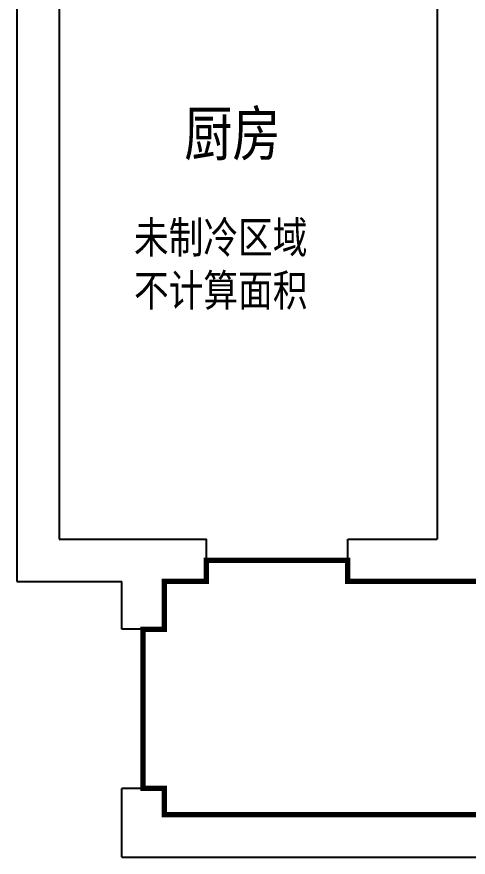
# Model space of a CAD drawing. Header units: millimetres. Extents: x -5096 to 255006, y -2833 to 77941.
# Drawn here: x 20052 to 22607, y 29926 to 34680 of the extents above; entities that cross this region are included whole.
import ezdxf

# ---------------------------------------------------------------- set-up
doc = ezdxf.new("R2010")
doc.units = ezdxf.units.MM
doc.layers.add('边界保温带', color=204, linetype='Continuous')
doc.styles.add('-宋体', font='', dxfattribs={"width": 0.8})
doc.styles.get('-宋体').set_extended_font_data('SimSun')

msp = doc.modelspace()

# ---------------------------------------------------------------- linework, layer by layer
for p, q in [((20052, 37267.8), (20052, 31485.8)), ((20292, 37185.8), (20292, 31725.8)), ((22432, 37065.8), (22432, 31725.8)), ((20292, 31725.8), (21125.5, 31725.8)), ((21125.5, 31485.8), (21125.5, 31725.8)), ((21925.5, 31725.8), (22432, 31725.8)), ((21925.5, 31485.8), (21925.5, 31725.8)), ((20052, 31485.8), (20647, 31485.8)), ((20647, 31215.2), (20647, 31485.8)), ((20887, 31215.2), (20887, 31485.8)), ((20887, 31485.8), (21125.5, 31485.8)), ((21925.5, 31485.8), (22672, 31485.8)), ((20887, 31215.2), (20647, 31215.2)), ((20647, 29925.8), (20647, 30315.2)), ((20887, 30315.2), (20647, 30315.2)), ((20887, 30165.8), (20887, 30315.2)), ((20887, 30165.8), (30812, 30165.8)), ((20647, 29925.8), (31052, 29925.8))]:
    msp.add_line(p, q)
at = {"color": 251}
for p, q in [((21125.5, 31605.8), (21925.5, 31605.8)), ((20767, 30315.2), (20767, 31215.2))]:
    msp.add_line(p, q, dxfattribs=at)
at = {"layer": '边界保温带', "const_width": 30}
msp.add_lwpolyline([(25442, 34773.8), (25442, 33973.8), (25562, 33973.8), (25562, 33010.8), (22672, 33010.8), (22672, 31485.8), (21925.5, 31485.8), (21925.5, 31605.8), (21125.5, 31605.8), (21125.5, 31485.8), (20887, 31485.8), (20887, 31215.2), (20767, 31215.2), (20767, 30315.2), (20887, 30315.2), (20887, 30165.8), (30812, 30165.8)], dxfattribs=at)

# ---------------------------------------------------------------- texts
at = {"color": 0, "insert": (20999.6, 34144.9), "char_height": 250, "width": 1005.731, "attachment_point": 1, "style": '-宋体'}
msp.add_mtext('厨房', dxfattribs=at)
at = {"color": 6, "insert": (20715.1, 33522.4), "char_height": 180, "width": 1051.095, "attachment_point": 1, "style": '-宋体'}
msp.add_mtext('未制冷区域\\P不计算面积', dxfattribs=at)

doc.saveas('drawing.dxf')
